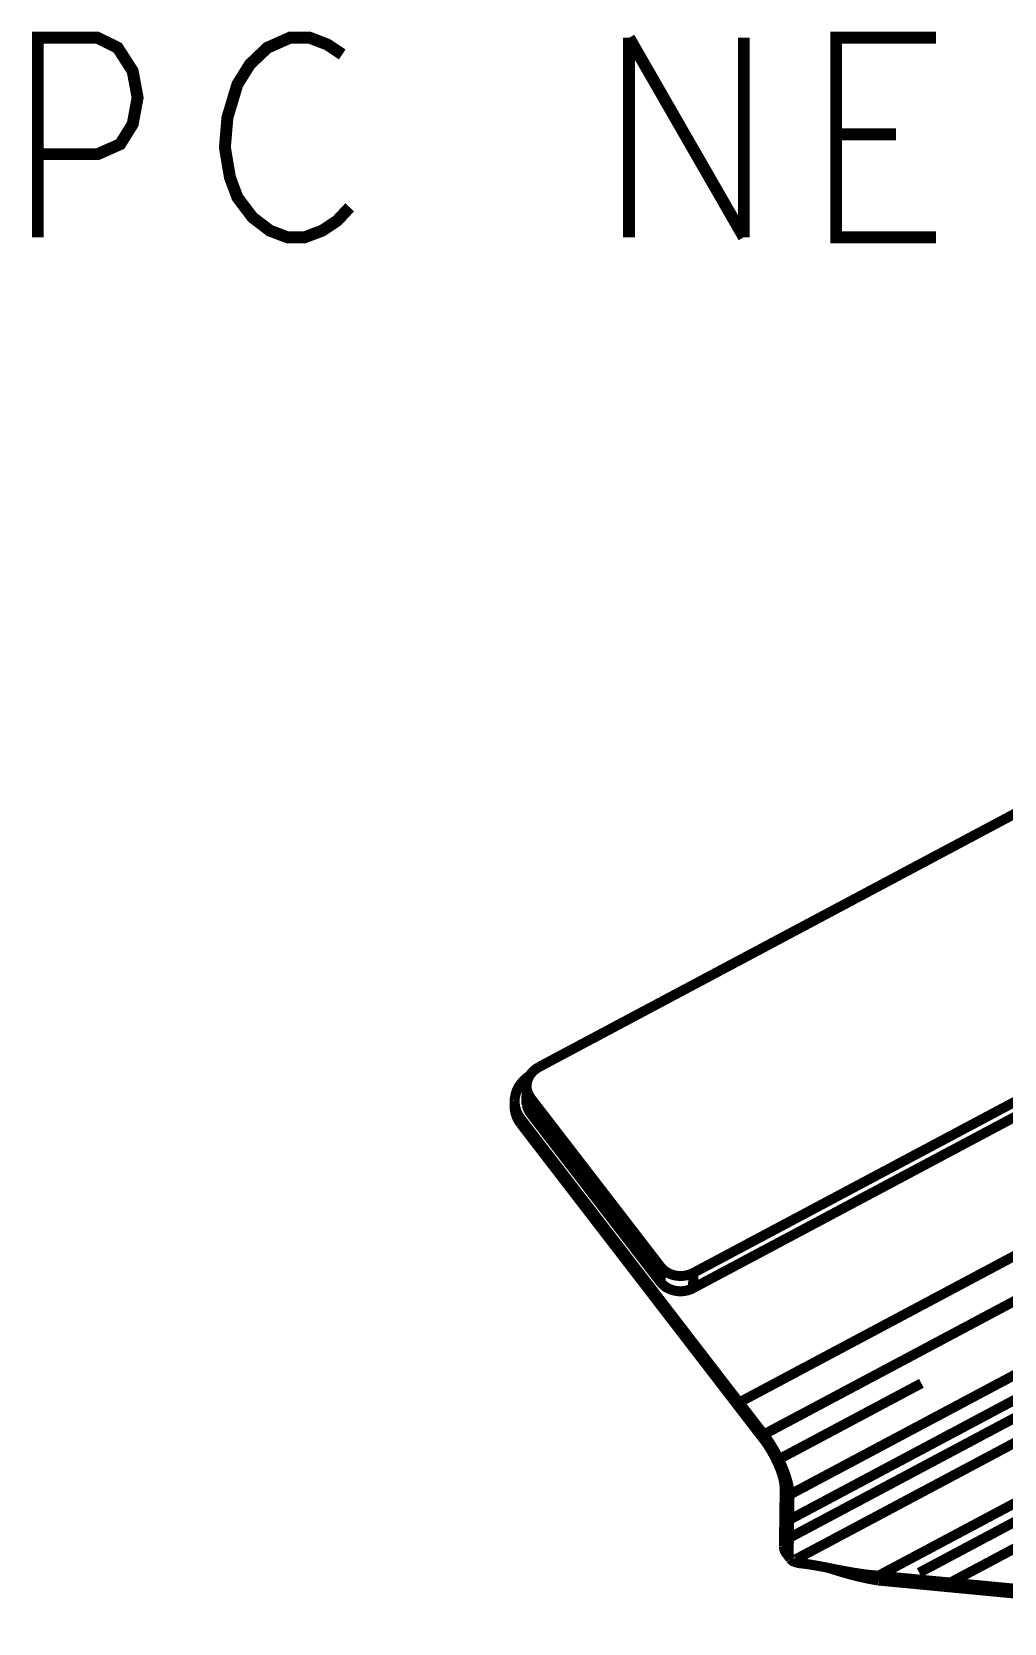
# Model space of a CAD drawing. Header units: millimetres. Extents: x 0 to 442, y 0 to 314.
# Drawn here: x 303.34 to 315.72, y 112.53 to 132.79 of the extents above; entities that cross this region are included whole.
import ezdxf

# ---------------------------------------------------------------- set-up
doc = ezdxf.new("R2010")
doc.units = ezdxf.units.MM
doc.header["$LTSCALE"] = 23.1
doc.layers.get('0').update_dxf_attribs({"linetype": 'CONTINUOUS'})

msp = doc.modelspace()

# ---------------------------------------------------------------- linework, layer by layer
for points, const_width in [([(303.418, 130.179), (303.418, 132.719), (304.18, 132.719), (304.434, 132.592), (304.625, 132.295), (304.688, 131.957), (304.625, 131.618), (304.466, 131.364), (304.18, 131.237), (303.418, 131.237)], 0.152), ([(307.292, 132.507), (307.101, 132.634), (306.879, 132.719), (306.625, 132.719), (306.339, 132.592), (306.117, 132.38), (305.958, 132.126), (305.831, 131.703), (305.799, 131.322), (305.863, 130.941), (305.958, 130.687), (306.149, 130.433), (306.371, 130.263), (306.593, 130.179), (306.815, 130.179), (307.038, 130.263), (307.228, 130.39), (307.387, 130.56)], 0.152), ([(310.943, 132.719), (312.403, 130.179)], 0.152), ([(310.943, 130.179), (310.943, 132.719)], 0.152), ([(312.403, 130.179), (312.403, 132.719)], 0.152), ([(314.848, 130.179), (313.578, 130.179), (313.578, 132.719), (314.848, 132.719)], 0.152), ([(314.34, 131.491), (313.578, 131.491)], 0.152), ([(309.799, 119.615), (320.731, 125.437), (320.775, 125.456), (320.82, 125.47), (320.864, 125.479), (320.908, 125.482), (320.952, 125.481), (320.994, 125.475), (321.036, 125.466), (321.076, 125.451), (321.114, 125.433), (321.15, 125.409), (321.184, 125.381), (321.214, 125.347)], 0.127), ([(322.775, 122.857), (311.76, 116.991)], 0.127), ([(311.757, 116.797), (322.773, 122.663)], 0.127), ([(324.116, 121.611), (312.344, 115.342)], 0.127), ([(324.429, 121.203), (312.657, 114.934)], 0.127), ([(324.756, 120.435), (312.984, 114.166)], 0.127), ([(312.98, 113.846), (324.752, 120.115)], 0.127), ([(324.749, 119.884), (312.977, 113.615)], 0.127), ([(309.678, 119.504), (309.67, 119.499), (309.629, 119.468), (309.592, 119.433), (309.56, 119.394), (309.533, 119.354), (309.513, 119.31), (309.498, 119.265), (309.489, 119.219), (309.486, 119.182)], 0.127), ([(309.639, 119.373), (309.64, 119.397), (309.647, 119.433), (309.658, 119.467), (309.675, 119.5), (309.698, 119.532), (309.725, 119.562), (309.759, 119.59), (309.799, 119.615)], 0.127), ([(313.026, 113.324), (324.798, 119.593)], 0.127), ([(309.639, 119.373), (309.636, 119.179)], 0.127), ([(309.694, 119.213), (309.671, 119.25), (309.654, 119.287), (309.643, 119.324), (309.639, 119.361), (309.639, 119.373)], 0.127), ([(314.118, 113.136), (325.89, 119.405)], 0.127), ([(315.032, 113.048), (326.804, 119.317)], 0.127), ([(309.486, 119.182), (309.485, 119.12)], 0.127), ([(309.565, 118.889), (309.537, 118.93), (309.515, 118.973), (309.499, 119.018), (309.489, 119.064), (309.485, 119.11), (309.485, 119.12)], 0.127), ([(309.486, 119.182), (309.486, 119.172), (309.49, 119.126)], 0.127), ([(309.49, 119.126), (309.5, 119.08)], 0.127), ([(309.636, 119.183), (309.636, 119.179)], 0.127), ([(309.692, 119.018), (309.669, 119.054), (309.652, 119.09), (309.641, 119.126), (309.637, 119.163), (309.636, 119.179)], 0.127), ([(309.636, 119.179), (309.636, 119.169), (309.637, 119.168), (309.637, 119.163)], 0.127), ([(309.637, 119.163), (309.637, 119.161), (309.637, 119.159), (309.637, 119.155), (309.637, 119.153), (309.638, 119.151), (309.638, 119.145)], 0.127), ([(309.638, 119.145), (309.639, 119.143), (309.639, 119.141), (309.639, 119.138), (309.64, 119.136), (309.64, 119.134), (309.64, 119.132), (309.641, 119.13), (309.641, 119.128)], 0.127), ([(309.641, 119.128), (309.642, 119.125)], 0.127), ([(309.642, 119.125), (309.642, 119.122), (309.643, 119.119), (309.644, 119.114), (309.645, 119.111), (309.646, 119.108), (309.647, 119.106), (309.647, 119.103), (309.648, 119.101), (309.649, 119.098), (309.65, 119.095), (309.651, 119.092), (309.652, 119.09)], 0.127), ([(309.652, 119.09), (309.654, 119.086), (309.657, 119.078), (309.664, 119.063), (309.668, 119.055), (309.67, 119.052), (309.672, 119.048), (309.674, 119.044), (309.679, 119.037), (309.682, 119.033), (309.687, 119.025), (309.689, 119.022), (309.692, 119.018)], 0.127), ([(309.692, 119.018), (309.694, 119.213)], 0.127), ([(311.345, 117.068), (309.694, 119.213)], 0.127), ([(309.5, 119.08), (309.516, 119.035), (309.538, 118.992), (309.566, 118.951)], 0.127), ([(309.566, 118.951), (309.565, 118.889)], 0.127), ([(312.656, 114.872), (309.565, 118.889)], 0.127), ([(312.657, 114.934), (309.566, 118.951)], 0.127), ([(309.692, 119.018), (311.343, 116.873)], 0.127), ([(311.343, 116.873), (311.345, 117.068)], 0.127), ([(311.76, 116.991), (311.722, 116.974), (311.684, 116.962), (311.645, 116.955), (311.608, 116.952), (311.57, 116.953), (311.534, 116.958), (311.498, 116.966), (311.464, 116.979), (311.431, 116.995), (311.4, 117.014), (311.371, 117.039), (311.345, 117.068)], 0.127), ([(311.343, 116.873), (311.345, 116.87), (311.347, 116.867), (311.353, 116.861), (311.358, 116.856), (311.36, 116.853), (311.363, 116.85), (311.369, 116.845), (311.374, 116.839), (311.377, 116.837), (311.38, 116.834), (311.383, 116.832), (311.386, 116.829), (311.389, 116.827), (311.396, 116.821)], 0.127), ([(311.757, 116.797), (311.721, 116.78), (311.684, 116.768), (311.646, 116.761), (311.608, 116.758), (311.57, 116.759), (311.531, 116.764), (311.494, 116.773), (311.458, 116.785), (311.426, 116.802), (311.395, 116.822), (311.368, 116.846), (311.343, 116.873)], 0.127), ([(311.757, 116.797), (311.76, 116.991)], 0.127), ([(311.396, 116.821), (311.4, 116.818), (311.402, 116.817), (311.404, 116.815), (311.406, 116.814), (311.408, 116.812), (311.411, 116.811), (311.413, 116.809), (311.415, 116.808), (311.418, 116.807), (311.42, 116.805), (311.422, 116.804), (311.424, 116.803)], 0.127), ([(311.424, 116.803), (311.427, 116.801)], 0.127), ([(311.427, 116.801), (311.43, 116.8), (311.437, 116.796), (311.439, 116.795), (311.441, 116.793), (311.444, 116.792), (311.446, 116.791), (311.449, 116.79), (311.451, 116.789), (311.456, 116.787), (311.458, 116.785)], 0.127), ([(311.458, 116.785), (311.464, 116.783), (311.475, 116.779), (311.48, 116.777), (311.497, 116.772), (311.508, 116.769), (311.514, 116.767), (311.52, 116.766), (311.526, 116.765), (311.531, 116.764), (311.537, 116.763), (311.543, 116.761), (311.554, 116.76), (311.572, 116.758), (311.578, 116.758), (311.59, 116.758), (311.609, 116.758)], 0.127), ([(311.609, 116.758), (311.611, 116.758), (311.614, 116.758), (311.62, 116.758), (311.622, 116.758), (311.625, 116.759), (311.628, 116.759), (311.636, 116.76), (311.639, 116.76), (311.641, 116.76), (311.644, 116.761)], 0.127), ([(311.644, 116.761), (311.648, 116.761)], 0.127), ([(311.648, 116.761), (311.651, 116.762), (311.653, 116.762), (311.656, 116.763), (311.664, 116.764), (311.667, 116.765), (311.673, 116.766), (311.675, 116.767), (311.678, 116.767), (311.681, 116.768), (311.684, 116.768)], 0.127), ([(311.684, 116.768), (311.688, 116.77), (311.692, 116.771), (311.695, 116.772), (311.7, 116.773), (311.703, 116.774), (311.707, 116.775), (311.711, 116.777), (311.715, 116.778), (311.719, 116.78), (311.723, 116.781), (311.727, 116.783), (311.731, 116.784), (311.734, 116.786), (311.753, 116.795), (311.757, 116.797)], 0.127), ([(314.663, 115.585), (312.885, 114.638)], 0.127), ([(312.344, 115.342), (312.661, 114.93), (312.668, 114.92), (312.674, 114.911), (312.679, 114.905)], 0.127), ([(312.657, 114.934), (312.656, 114.872)], 0.127), ([(312.656, 114.872), (312.687, 114.831), (312.716, 114.787), (312.746, 114.741), (312.773, 114.692), (312.8, 114.643), (312.824, 114.593), (312.847, 114.543), (312.867, 114.493), (312.884, 114.446), (312.898, 114.4), (312.909, 114.356), (312.917, 114.315), (312.922, 114.278), (312.923, 114.245)], 0.127), ([(312.657, 114.934), (312.694, 114.884), (312.731, 114.83), (312.766, 114.773), (312.801, 114.714), (312.833, 114.654), (312.863, 114.593), (312.89, 114.531), (312.914, 114.47), (312.935, 114.412), (312.953, 114.355), (312.967, 114.302), (312.977, 114.252), (312.982, 114.207), (312.984, 114.166)], 0.127), ([(312.679, 114.905), (312.69, 114.89), (312.758, 114.787), (312.821, 114.676), (312.877, 114.562), (312.922, 114.449), (312.956, 114.343), (312.977, 114.246), (312.984, 114.166)], 0.127), ([(317.112, 114.493), (314.635, 113.174)], 0.127), ([(312.923, 114.245), (312.913, 113.509)], 0.127), ([(312.984, 114.166), (312.923, 114.245)], 0.127), ([(312.984, 114.166), (312.974, 113.43)], 0.127), ([(312.984, 114.166), (312.98, 113.846)], 0.127), ([(312.977, 113.615), (312.974, 113.43)], 0.127), ([(312.913, 113.509), (312.974, 113.43)], 0.127), ([(312.938, 113.428), (312.936, 113.43), (312.926, 113.447), (312.919, 113.465), (312.915, 113.486), (312.913, 113.509)], 0.127), ([(312.938, 113.428), (312.998, 113.349)], 0.127), ([(312.974, 113.43), (312.975, 113.407), (312.979, 113.387), (312.987, 113.368), (312.997, 113.351), (312.998, 113.349)], 0.127), ([(312.974, 113.43), (312.974, 113.423), (312.975, 113.415), (312.975, 113.407), (312.976, 113.4), (312.978, 113.392), (312.98, 113.385)], 0.127), ([(312.98, 113.385), (312.982, 113.379), (312.985, 113.373), (312.987, 113.367), (312.991, 113.36), (312.994, 113.355), (312.998, 113.349)], 0.127), ([(312.998, 113.349), (313.01, 113.336), (313.026, 113.324)], 0.127), ([(312.998, 113.349), (313, 113.347), (313.002, 113.345), (313.004, 113.343), (313.006, 113.341), (313.01, 113.337)], 0.127), ([(313.01, 113.337), (313.011, 113.335), (313.013, 113.333), (313.015, 113.332), (313.017, 113.33), (313.019, 113.328), (313.022, 113.327)], 0.127), ([(313.022, 113.327), (313.026, 113.324)], 0.127), ([(313.026, 113.324), (313.039, 113.317), (313.054, 113.311), (313.072, 113.305), (313.091, 113.299), (313.113, 113.295), (313.137, 113.292)], 0.127), ([(313.026, 113.324), (313.027, 113.323), (313.028, 113.323), (313.029, 113.322), (313.03, 113.321), (313.032, 113.321), (313.033, 113.32), (313.034, 113.32), (313.035, 113.319), (313.036, 113.318), (313.038, 113.318)], 0.127), ([(313.038, 113.318), (313.04, 113.317)], 0.127), ([(313.04, 113.317), (313.051, 113.312), (313.054, 113.311), (313.058, 113.309), (313.062, 113.308), (313.066, 113.307), (313.07, 113.305), (313.074, 113.304), (313.079, 113.303), (313.083, 113.302), (313.088, 113.3), (313.092, 113.299), (313.097, 113.298), (313.102, 113.297), (313.111, 113.295), (313.127, 113.293), (313.132, 113.293), (313.137, 113.292)], 0.127), ([(313.593, 113.212), (313.495, 113.232), (313.399, 113.251), (313.308, 113.267), (313.22, 113.282), (313.137, 113.292)], 0.127), ([(313.137, 113.292), (313.145, 113.291), (313.153, 113.29), (313.161, 113.289), (313.177, 113.287)], 0.127), ([(313.177, 113.287), (313.194, 113.285), (313.211, 113.283), (313.223, 113.281), (313.239, 113.279), (313.256, 113.276), (313.272, 113.274), (313.289, 113.271), (313.311, 113.267)], 0.127), ([(313.311, 113.267), (313.328, 113.264), (313.345, 113.261), (313.371, 113.256), (313.379, 113.255)], 0.127), ([(313.379, 113.255), (313.403, 113.25)], 0.127), ([(313.403, 113.25), (313.433, 113.244)], 0.127), ([(313.433, 113.244), (313.47, 113.237)], 0.127), ([(313.47, 113.237), (313.572, 113.216)], 0.127), ([(313.556, 113.211), (313.477, 113.235)], 0.127), ([(314.117, 113.074), (314.002, 113.094), (313.887, 113.119), (313.774, 113.147), (313.664, 113.178), (313.556, 113.211)], 0.127), ([(313.572, 113.216), (313.616, 113.208)], 0.127), ([(314.118, 113.136), (314.01, 113.145), (313.903, 113.158), (313.798, 113.175), (313.694, 113.193), (313.593, 113.212)], 0.127), ([(313.616, 113.208), (313.639, 113.203), (313.662, 113.199), (313.685, 113.195), (313.708, 113.19), (313.732, 113.186), (313.755, 113.182), (313.779, 113.178), (313.803, 113.174), (313.851, 113.166), (313.875, 113.163), (313.899, 113.159), (313.923, 113.156), (313.947, 113.152), (313.971, 113.149), (313.996, 113.147), (314.044, 113.141), (314.093, 113.137), (314.118, 113.136)], 0.127), ([(314.118, 113.136), (314.117, 113.074)], 0.127), ([(314.117, 113.074), (319.13, 112.595)], 0.127), ([(314.118, 113.136), (315.032, 113.048)], 0.127), ([(314.118, 113.136), (319.131, 112.656)], 0.127)]:
    msp.add_lwpolyline(points, dxfattribs=dict(const_width=const_width))

doc.saveas('drawing.dxf')
